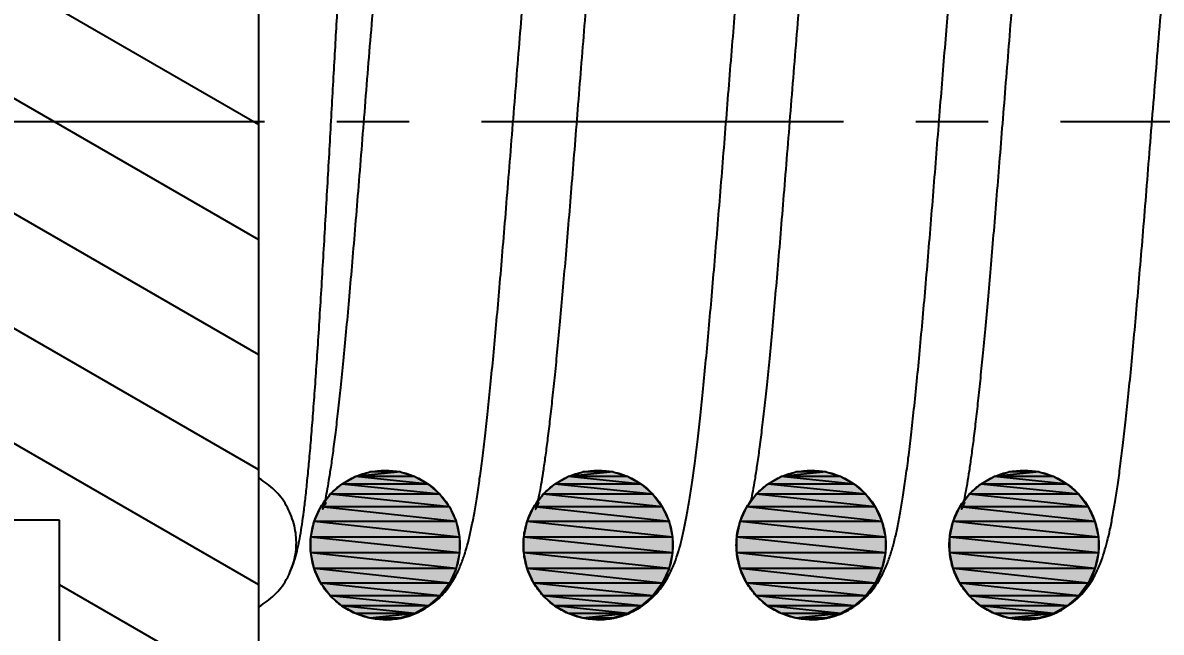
# Model space of a CAD drawing. Extents: x 0 to 210, y 0 to 297.
# Drawn here: x 121.76 to 144.6, y 159.8 to 172.03 of the extents above; entities that cross this region are included whole.
import ezdxf
from ezdxf.enums import TextEntityAlignment as Align

# ---------------------------------------------------------------- set-up
doc = ezdxf.new("R2010")
doc.units = 0
doc.header["$LTSCALE"] = 19.36
doc.header["$MEASUREMENT"] = 0
doc.linetypes.add('CENTER', pattern=[0.6, 0.375, -0.075, 0.075, -0.075])
doc.layers.get('0').update_dxf_attribs({"linetype": 'CONTINUOUS'})
doc.layers.add('DEFAULT_1', color=7, linetype='CENTER')
doc.styles.add('TEXTSTYLE_0', font='txt', dxfattribs={"width": 0.8})
doc.dimstyles.new('DIMSTYLE_1', dxfattribs={"dimtxt": 3.6, "dimasz": 0.18, "dimexe": 0.18, "dimexo": 0.0625, "dimgap": 0.09, "dimtad": 0, "dimtih": 1, "dimtoh": 1, "dimlfac": 0.5, "dimzin": 0, "dimdsep": 46, "dimtxsty": 'STANDARD', "dimcen": 0.09, "dimadec": 0, "dimazin": 0, "dimtol": 1, "dimtp": 5, "dimtm": 5, "dimtfac": 0, "dimtdec": 4, "dimtofl": 0, "dimtmove": 0, "dimatfit": 3, "dimfxl": 1, "dimtolj": 1, "dimtzin": 0, "dimarcsym": 0})

# ---------------------------------------------------------------- blocks, each defined once
blk = doc.blocks.new('*D0')
at = {"color": 2, "linetype": 'Continuous'}
for p, q in [((86.497, 170.05), (86.497, 140.652)), ((192.497, 156.05), (192.497, 140.652)), ((86.497, 142.652), (139.497, 142.652)), ((192.497, 142.652), (139.497, 142.652))]:
    blk.add_line(p, q, dxfattribs=at)
for points in [[(89.497, 143.152), (86.497, 142.652), (89.497, 142.152)], [(189.497, 142.152), (192.497, 142.652), (189.497, 143.152)]]:
    blk.add_solid(points, dxfattribs=at)
at = {"color": 2, "linetype": 'Continuous', "style": 'TEXTSTYLE_0', "oblique": 12}
for s, width, p, p2 in [('53', 0.78, (132.304, 143.572), (136.984, 143.572)), ('%%p5', 1.09, (136.984, 143.572), (143.524, 143.572))]:
    blk.add_text(s, height=3.6, dxfattribs=dict(at, width=width)).set_placement(p, p2, align=Align.FIT)

msp = doc.modelspace()

# ---------------------------------------------------------------- linework, layer by layer
at = {"color": 7, "linetype": 'Continuous'}
for p, q in [((126.497, 159.55), (126.497, 180.55)), ((129.025, 163.05), (129.028, 163.05)), ((133.298, 163.05), (133.3, 163.05)), ((137.571, 163.05), (137.573, 163.05)), ((141.844, 163.05), (141.846, 163.05)), ((122.497, 162.05), (94.497, 162.05)), ((122.497, 159.05), (122.497, 162.05)), ((129.032, 160.05), (129.028, 160.05)), ((133.305, 160.05), (133.3, 160.05)), ((137.577, 160.05), (137.573, 160.05)), ((141.85, 160.05), (141.846, 160.05))]:
    msp.add_line(p, q, dxfattribs=at)
at = {"color": 2, "linetype": 'Continuous'}
for p, q in [((126.497, 160.75), (96.533, 178.05)), ((126.497, 163.06), (100.533, 178.05)), ((126.497, 165.369), (104.533, 178.05)), ((126.497, 167.679), (108.533, 178.05)), ((126.497, 169.988), (112.533, 178.05)), ((128.161, 162.773), (128.43, 162.924)), ((129.333, 163.018), (128.43, 162.924)), ((128.43, 162.924), (128.722, 163.018)), ((129.626, 162.924), (128.43, 162.924)), ((129.333, 163.018), (129.626, 162.924)), ((132.434, 162.773), (132.703, 162.924)), ((133.606, 163.018), (132.703, 162.924)), ((132.703, 162.924), (132.995, 163.018)), ((133.898, 162.924), (132.703, 162.924)), ((133.606, 163.018), (133.898, 162.924)), ((136.707, 162.773), (136.975, 162.924)), ((137.879, 163.018), (136.975, 162.924)), ((136.975, 162.924), (137.268, 163.018)), ((138.171, 162.924), (136.975, 162.924)), ((137.879, 163.018), (138.171, 162.924)), ((140.979, 162.773), (141.248, 162.924)), ((142.151, 163.018), (141.248, 162.924)), ((141.248, 162.924), (141.541, 163.018)), ((142.444, 162.924), (141.248, 162.924)), ((142.151, 163.018), (142.444, 162.924)), ((127.928, 162.57), (128.161, 162.773)), ((129.894, 162.773), (128.161, 162.773)), ((132.201, 162.57), (132.434, 162.773)), ((134.167, 162.773), (132.434, 162.773)), ((136.474, 162.57), (136.707, 162.773)), ((138.44, 162.773), (136.707, 162.773)), ((140.746, 162.57), (140.979, 162.773)), ((142.712, 162.773), (140.979, 162.773)), ((127.739, 162.316), (127.928, 162.57)), ((130.127, 162.57), (127.928, 162.57)), ((132.012, 162.316), (132.201, 162.57)), ((134.4, 162.57), (132.201, 162.57)), ((136.285, 162.316), (136.474, 162.57)), ((138.673, 162.57), (136.474, 162.57)), ((140.557, 162.316), (140.746, 162.57)), ((142.945, 162.57), (140.746, 162.57)), ((127.605, 162.021), (127.739, 162.316)), ((130.316, 162.316), (127.739, 162.316)), ((131.878, 162.021), (132.012, 162.316)), ((134.589, 162.316), (132.012, 162.316)), ((136.151, 162.021), (136.285, 162.316)), ((138.861, 162.316), (136.285, 162.316)), ((140.424, 162.021), (140.557, 162.316)), ((143.134, 162.316), (140.557, 162.316)), ((127.536, 161.707), (127.605, 162.021)), ((130.45, 162.021), (127.605, 162.021)), ((131.809, 161.707), (131.878, 162.021)), ((134.723, 162.021), (131.878, 162.021)), ((136.082, 161.707), (136.151, 162.021)), ((138.996, 162.021), (136.151, 162.021)), ((140.355, 161.707), (140.424, 162.021)), ((143.268, 162.021), (140.424, 162.021)), ((130.519, 161.708), (127.536, 161.707)), ((127.536, 161.393), (127.536, 161.707)), ((134.792, 161.708), (131.809, 161.707)), ((131.809, 161.393), (131.809, 161.707)), ((139.065, 161.708), (136.082, 161.707)), ((136.082, 161.393), (136.082, 161.707)), ((143.337, 161.708), (140.355, 161.707)), ((140.355, 161.393), (140.355, 161.707)), ((127.605, 161.079), (127.536, 161.393)), ((130.519, 161.393), (127.536, 161.393)), ((134.792, 161.393), (131.809, 161.393)), ((131.878, 161.079), (131.809, 161.393)), ((139.065, 161.393), (136.082, 161.393)), ((136.151, 161.079), (136.082, 161.393)), ((143.337, 161.393), (140.355, 161.393)), ((140.424, 161.079), (140.355, 161.393)), ((127.739, 160.784), (127.605, 161.079)), ((130.45, 161.079), (127.605, 161.079)), ((132.012, 160.784), (131.878, 161.079)), ((134.723, 161.079), (131.878, 161.079)), ((138.996, 161.079), (136.151, 161.079)), ((136.285, 160.784), (136.151, 161.079)), ((143.268, 161.079), (140.424, 161.079)), ((140.558, 160.784), (140.424, 161.079)), ((127.174, 158.05), (122.497, 160.75)), ((130.316, 160.785), (127.739, 160.784)), ((127.928, 160.53), (127.739, 160.784)), ((134.589, 160.785), (132.012, 160.784)), ((132.201, 160.53), (132.012, 160.784)), ((138.862, 160.785), (136.285, 160.784)), ((136.474, 160.53), (136.285, 160.784)), ((143.134, 160.785), (140.558, 160.784)), ((140.746, 160.53), (140.558, 160.784)), ((128.161, 160.327), (127.928, 160.53)), ((130.127, 160.53), (127.928, 160.53)), ((132.434, 160.327), (132.201, 160.53)), ((134.4, 160.53), (132.201, 160.53)), ((138.673, 160.53), (136.474, 160.53)), ((136.707, 160.327), (136.474, 160.53)), ((142.946, 160.53), (140.746, 160.53)), ((140.979, 160.327), (140.746, 160.53)), ((128.43, 160.176), (128.161, 160.327)), ((129.894, 160.327), (128.161, 160.327)), ((129.626, 160.176), (128.43, 160.176)), ((132.703, 160.176), (132.434, 160.327)), ((134.167, 160.327), (132.434, 160.327)), ((133.898, 160.176), (132.703, 160.176)), ((138.44, 160.327), (136.707, 160.327)), ((136.975, 160.176), (136.707, 160.327)), ((138.171, 160.176), (136.975, 160.176)), ((142.712, 160.327), (140.979, 160.327)), ((141.248, 160.176), (140.979, 160.327)), ((142.444, 160.176), (141.248, 160.176)), ((129.028, 160.05), (128.722, 160.082)), ((129.333, 160.082), (129.028, 160.05)), ((133.3, 160.05), (132.995, 160.082)), ((133.606, 160.082), (133.3, 160.05)), ((137.573, 160.05), (137.268, 160.082)), ((137.878, 160.082), (137.573, 160.05)), ((141.846, 160.05), (141.541, 160.082)), ((142.151, 160.082), (141.846, 160.05))]:
    msp.add_line(p, q, dxfattribs=at)
for points in [[(129.626, 162.924), (129.894, 162.773), (128.43, 162.924)], [(129.028, 163.05), (129.333, 163.018), (128.722, 163.018), (129.028, 163.05)], [(133.898, 162.924), (134.167, 162.773), (132.703, 162.924)], [(133.3, 163.05), (133.606, 163.018), (132.995, 163.018), (133.3, 163.05)], [(138.171, 162.924), (138.44, 162.773), (136.975, 162.924)], [(137.573, 163.05), (137.879, 163.018), (137.268, 163.018), (137.573, 163.05)], [(142.444, 162.924), (142.712, 162.773), (141.248, 162.924)], [(141.846, 163.05), (142.151, 163.018), (141.541, 163.018), (141.846, 163.05)], [(129.894, 162.773), (130.127, 162.57), (128.161, 162.773)], [(134.167, 162.773), (134.4, 162.57), (132.434, 162.773)], [(138.44, 162.773), (138.673, 162.57), (136.707, 162.773)], [(142.712, 162.773), (142.945, 162.57), (140.979, 162.773)], [(130.127, 162.57), (130.316, 162.316), (127.928, 162.57)], [(134.4, 162.57), (134.589, 162.316), (132.201, 162.57)], [(138.673, 162.57), (138.861, 162.316), (136.474, 162.57)], [(142.945, 162.57), (143.134, 162.316), (140.746, 162.57)], [(130.316, 162.316), (130.45, 162.021), (127.739, 162.316)], [(134.589, 162.316), (134.723, 162.021), (132.012, 162.316)], [(138.861, 162.316), (138.996, 162.021), (136.285, 162.316)], [(143.134, 162.316), (143.268, 162.021), (140.557, 162.316)], [(130.45, 162.021), (130.519, 161.708), (127.605, 162.021)], [(134.723, 162.021), (134.792, 161.708), (131.878, 162.021)], [(138.996, 162.021), (139.065, 161.708), (136.151, 162.021)], [(143.268, 162.021), (143.337, 161.708), (140.424, 162.021)], [(130.519, 161.708), (130.519, 161.393), (127.536, 161.707)], [(134.792, 161.708), (134.792, 161.393), (131.809, 161.707)], [(139.065, 161.708), (139.065, 161.393), (136.082, 161.707)], [(143.337, 161.708), (143.337, 161.393), (140.355, 161.707)], [(130.519, 161.393), (130.45, 161.079), (127.536, 161.393)], [(134.792, 161.393), (134.723, 161.079), (131.809, 161.393)], [(139.065, 161.393), (138.996, 161.079), (136.082, 161.393)], [(143.337, 161.393), (143.268, 161.079), (140.355, 161.393)], [(130.45, 161.079), (130.316, 160.785), (127.605, 161.079)], [(134.723, 161.079), (134.589, 160.785), (131.878, 161.079)], [(138.996, 161.079), (138.862, 160.785), (136.151, 161.079)], [(143.268, 161.079), (143.134, 160.785), (140.424, 161.079)], [(130.316, 160.785), (130.127, 160.53), (127.739, 160.784)], [(134.589, 160.785), (134.4, 160.53), (132.012, 160.784)], [(138.862, 160.785), (138.673, 160.53), (136.285, 160.784)], [(143.134, 160.785), (142.946, 160.53), (140.558, 160.784)], [(130.127, 160.53), (129.894, 160.327), (127.928, 160.53)], [(134.4, 160.53), (134.167, 160.327), (132.201, 160.53)], [(138.673, 160.53), (138.44, 160.327), (136.474, 160.53)], [(142.946, 160.53), (142.712, 160.327), (140.746, 160.53)], [(129.894, 160.327), (129.626, 160.176), (128.161, 160.327)], [(129.626, 160.176), (128.722, 160.082), (128.43, 160.176)], [(129.626, 160.176), (129.333, 160.082), (128.722, 160.082)], [(134.167, 160.327), (133.898, 160.176), (132.434, 160.327)], [(133.898, 160.176), (132.995, 160.082), (132.703, 160.176)], [(133.898, 160.176), (133.606, 160.082), (132.995, 160.082)], [(138.44, 160.327), (138.171, 160.176), (136.707, 160.327)], [(138.171, 160.176), (137.268, 160.082), (136.975, 160.176)], [(138.171, 160.176), (137.878, 160.082), (137.268, 160.082)], [(142.712, 160.327), (142.444, 160.176), (140.979, 160.327)], [(142.444, 160.176), (141.541, 160.082), (141.248, 160.176)], [(142.444, 160.176), (142.151, 160.082), (141.541, 160.082)]]:
    msp.add_lwpolyline(points, dxfattribs=at)
at = {"color": 7, "linetype": 'Continuous'}
for points, knots in [([(131.16, 180.05), (131.053, 180.043), (130.807, 180.026), (130.448, 179.891), (130.123, 179.671), (129.884, 179.403), (129.721, 179.13), (129.607, 178.861), (129.521, 178.586), (129.448, 178.286), (129.38, 177.943), (129.314, 177.544), (129.248, 177.083), (129.181, 176.554), (129.113, 175.958), (129.045, 175.296), (128.975, 174.571), (128.904, 173.792), (128.833, 172.966), (128.762, 172.107), (128.69, 171.231), (128.62, 170.355), (128.552, 169.497), (128.485, 168.673), (128.421, 167.892), (128.36, 167.161), (128.3, 166.478), (128.243, 165.846), (128.188, 165.264), (128.134, 164.733), (128.082, 164.254), (128.033, 163.828), (127.985, 163.453), (127.941, 163.132), (127.897, 162.857), (127.862, 162.645), (127.82, 162.454), (127.811, 162.384), (127.768, 162.254), (127.793, 162.313), (127.814, 162.356), (127.839, 162.399), (127.848, 162.413)], [0, 0, 0, 0, 0.32271, 0.736499, 1.132416, 1.489842, 1.803151, 2.083817, 2.363763, 2.666074, 3.010786, 3.412339, 3.877762, 4.410046, 5.010574, 5.677803, 6.407586, 7.193411, 8.026552, 8.89402, 9.778922, 10.663344, 11.529435, 12.360386, 13.144505, 13.879143, 14.563815, 15.198825, 15.783989, 16.317883, 16.799593, 17.228814, 17.605738, 17.931058, 18.205592, 18.429814, 18.603532, 18.72464, 18.787472, 18.795536, 18.893587, 18.944196, 18.944196, 18.944196, 18.944196]), ([(135.433, 180.05), (135.324, 180.043), (135.078, 180.026), (134.72, 179.89), (134.397, 179.672), (134.157, 179.405), (133.994, 179.131), (133.882, 178.866), (133.8, 178.606), (133.732, 178.335), (133.67, 178.034), (133.611, 177.693), (133.551, 177.303), (133.491, 176.856), (133.429, 176.345), (133.365, 175.764), (133.299, 175.112), (133.231, 174.395), (133.162, 173.622), (133.093, 172.809), (133.023, 171.972), (132.955, 171.13), (132.889, 170.301), (132.825, 169.498), (132.763, 168.73), (132.703, 168.001), (132.645, 167.311), (132.589, 166.664), (132.535, 166.059), (132.483, 165.499), (132.432, 164.984), (132.383, 164.514), (132.336, 164.09), (132.291, 163.709), (132.247, 163.372), (132.205, 163.079), (132.165, 162.826), (132.131, 162.627), (132.091, 162.446), (132.082, 162.379), (132.041, 162.254), (132.066, 162.313), (132.086, 162.356), (132.112, 162.399), (132.121, 162.413)], [0, 0, 0, 0, 0.326157, 0.737173, 1.129362, 1.486571, 1.804045, 2.083606, 2.346706, 2.619886, 2.922837, 3.267101, 3.659338, 4.107665, 4.619906, 5.20323, 5.860535, 6.585191, 7.365888, 8.187897, 9.033901, 9.885043, 10.722071, 11.529177, 12.300462, 13.033078, 13.725296, 14.375842, 14.983039, 15.545693, 16.063198, 16.535414, 16.962676, 17.345683, 17.685154, 17.981659, 18.235422, 18.445739, 18.610833, 18.727254, 18.787985, 18.796932, 18.895565, 18.945202, 18.945202, 18.945202, 18.945202]), ([(139.706, 180.05), (139.599, 180.043), (139.355, 180.027), (139, 179.894), (138.678, 179.679), (138.438, 179.415), (138.273, 179.144), (138.16, 178.88), (138.077, 178.62), (138.008, 178.347), (137.945, 178.045), (137.885, 177.703), (137.826, 177.313), (137.766, 176.869), (137.705, 176.367), (137.643, 175.804), (137.579, 175.179), (137.513, 174.493), (137.446, 173.749), (137.378, 172.955), (137.308, 172.119), (137.238, 171.255), (137.168, 170.381), (137.099, 169.52), (137.032, 168.693), (136.969, 167.914), (136.908, 167.187), (136.849, 166.513), (136.792, 165.888), (136.738, 165.312), (136.685, 164.784), (136.633, 164.305), (136.584, 163.874), (136.536, 163.493), (136.49, 163.16), (136.446, 162.878), (136.408, 162.648), (136.377, 162.505), (136.364, 162.439), (136.363, 162.432)], [0, 0, 0, 0, 0.321529, 0.729302, 1.119091, 1.474175, 1.789617, 2.068086, 2.332036, 2.607462, 2.91275, 3.257624, 3.649954, 4.096098, 4.600575, 5.166415, 5.795233, 6.486365, 7.235346, 8.035355, 8.877595, 9.750892, 10.635738, 11.507657, 12.342764, 13.125063, 13.853441, 14.52971, 15.156335, 15.735004, 16.265422, 16.747363, 17.180841, 17.565859, 17.901687, 18.187384, 18.42186, 18.603323, 18.624197, 18.624197, 18.624197, 18.624197]), ([(127.1, 160.961), (127.124, 161.016), (127.177, 161.137), (127.236, 161.327), (127.286, 161.53), (127.326, 161.742), (127.363, 161.973), (127.399, 162.232), (127.434, 162.527), (127.469, 162.862), (127.505, 163.243), (127.543, 163.671), (127.58, 164.146), (127.619, 164.665), (127.658, 165.224), (127.697, 165.818), (127.736, 166.44), (127.775, 167.084), (127.813, 167.742), (127.852, 168.407), (127.89, 169.074), (127.927, 169.734), (127.963, 170.382), (127.999, 171.013), (128.033, 171.623), (128.067, 172.21), (128.1, 172.774), (128.133, 173.312), (128.165, 173.825), (128.196, 174.311), (128.226, 174.771), (128.257, 175.204), (128.286, 175.608), (128.315, 175.983), (128.344, 176.328), (128.371, 176.642), (128.398, 176.926), (128.425, 177.178), (128.45, 177.397), (128.474, 177.585), (128.494, 177.733), (128.517, 177.861), (128.525, 177.915), (128.544, 177.993), (128.523, 177.922), (128.51, 177.892), (128.493, 177.857), (128.49, 177.85)], [0, 0, 0, 0, 0.18216, 0.39456, 0.596647, 0.808785, 1.0403, 1.299522, 1.594054, 1.92969, 2.311359, 2.741225, 3.218418, 3.740369, 4.302933, 4.900529, 5.526357, 6.173236, 6.834513, 7.503393, 8.173007, 8.836604, 9.487713, 10.120584, 10.732154, 11.320823, 11.885382, 12.424936, 12.938837, 13.426624, 13.887927, 14.321923, 14.727525, 15.103837, 15.450137, 15.765856, 16.050533, 16.303757, 16.525075, 16.713822, 16.868747, 16.987914, 17.06797, 17.102485, 17.125402, 17.219106, 17.239785, 17.239785, 17.239785, 17.239785]), ([(129.032, 160.05), (129.138, 160.057), (129.384, 160.074), (129.744, 160.209), (130.068, 160.428), (130.303, 160.69), (130.46, 160.95), (130.567, 161.194), (130.645, 161.427), (130.709, 161.666), (130.766, 161.924), (130.821, 162.211), (130.874, 162.535), (130.927, 162.898), (130.981, 163.305), (131.035, 163.756), (131.09, 164.25), (131.145, 164.786), (131.201, 165.364), (131.259, 165.984), (131.317, 166.65), (131.378, 167.364), (131.441, 168.128), (131.507, 168.941), (131.575, 169.792), (131.645, 170.658), (131.713, 171.509), (131.78, 172.318), (131.843, 173.072), (131.904, 173.768), (131.963, 174.407), (132.02, 174.991), (132.074, 175.522), (132.127, 176), (132.178, 176.426), (132.227, 176.797), (132.275, 177.12), (132.314, 177.373), (132.365, 177.605), (132.37, 177.686), (132.427, 177.846), (132.397, 177.793), (132.379, 177.746), (132.354, 177.702), (132.345, 177.686)], [0, 0, 0, 0, 0.317989, 0.737555, 1.133619, 1.482422, 1.783437, 2.041469, 2.279307, 2.520781, 2.781967, 3.072454, 3.398754, 3.76545, 4.175176, 4.628996, 5.126585, 5.666346, 6.246365, 6.868429, 7.535686, 8.25116, 9.017361, 9.835772, 10.69922, 11.579098, 12.44239, 13.25849, 14.015056, 14.712883, 15.353959, 15.940579, 16.473876, 16.954415, 17.382773, 17.759283, 18.082897, 18.350809, 18.560068, 18.70681, 18.784355, 18.787642, 18.882579, 18.93838, 18.93838, 18.93838, 18.93838]), ([(133.305, 160.05), (133.409, 160.057), (133.654, 160.073), (134.013, 160.207), (134.338, 160.427), (134.574, 160.689), (134.732, 160.948), (134.838, 161.189), (134.914, 161.417), (134.977, 161.648), (135.033, 161.895), (135.085, 162.168), (135.137, 162.475), (135.189, 162.819), (135.241, 163.205), (135.294, 163.635), (135.347, 164.111), (135.403, 164.635), (135.459, 165.206), (135.517, 165.822), (135.575, 166.48), (135.635, 167.176), (135.696, 167.903), (135.757, 168.656), (135.819, 169.427), (135.881, 170.207), (135.944, 170.986), (136.006, 171.752), (136.067, 172.49), (136.126, 173.188), (136.183, 173.838), (136.238, 174.435), (136.291, 174.98), (136.342, 175.476), (136.391, 175.923), (136.438, 176.324), (136.484, 176.678), (136.527, 176.985), (136.569, 177.25), (136.603, 177.456), (136.645, 177.645), (136.653, 177.713), (136.697, 177.845), (136.672, 177.791), (136.652, 177.746), (136.627, 177.703), (136.617, 177.687)], [0, 0, 0, 0, 0.314187, 0.733529, 1.131108, 1.481029, 1.781633, 2.037354, 2.270315, 2.503515, 2.753099, 3.029507, 3.339247, 3.686164, 4.074338, 4.506837, 4.985707, 5.512171, 6.086378, 6.706398, 7.368797, 8.068979, 8.801262, 9.558992, 10.33469, 11.120231, 11.906454, 12.679787, 13.425317, 14.129457, 14.781786, 15.380721, 15.927961, 16.425505, 16.875383, 17.278754, 17.635762, 17.94657, 18.211266, 18.429722, 18.60086, 18.721859, 18.78636, 18.791674, 18.886523, 18.942087, 18.942087, 18.942087, 18.942087]), ([(137.577, 160.05), (137.683, 160.057), (137.926, 160.073), (138.282, 160.206), (138.603, 160.42), (138.838, 160.677), (138.997, 160.934), (139.106, 161.178), (139.186, 161.413), (139.251, 161.653), (139.309, 161.912), (139.364, 162.202), (139.418, 162.528), (139.473, 162.897), (139.527, 163.313), (139.583, 163.777), (139.64, 164.292), (139.698, 164.856), (139.757, 165.468), (139.816, 166.122), (139.877, 166.813), (139.938, 167.534), (139.999, 168.277), (140.06, 169.031), (140.12, 169.786), (140.18, 170.532), (140.238, 171.256), (140.295, 171.952), (140.35, 172.611), (140.403, 173.231), (140.454, 173.812), (140.504, 174.353), (140.552, 174.856), (140.599, 175.32), (140.644, 175.745), (140.688, 176.132), (140.731, 176.48), (140.772, 176.791), (140.811, 177.062), (140.849, 177.298), (140.881, 177.485), (140.92, 177.657), (140.928, 177.72), (140.969, 177.844), (140.945, 177.791), (140.925, 177.747), (140.899, 177.703), (140.89, 177.686)], [0, 0, 0, 0, 0.315809, 0.729924, 1.120306, 1.465365, 1.765557, 2.024656, 2.264332, 2.508081, 2.77082, 3.062578, 3.391414, 3.763035, 4.181384, 4.648933, 5.166835, 5.734993, 6.350712, 7.009532, 7.705612, 8.431899, 9.180261, 9.940732, 10.70222, 11.453587, 12.184093, 12.883818, 13.545718, 14.168232, 14.751158, 15.294755, 15.799561, 16.265792, 16.693444, 17.082665, 17.433685, 17.746717, 18.021819, 18.258685, 18.456499, 18.6135, 18.726076, 18.786926, 18.792245, 18.886504, 18.943161, 18.943161, 18.943161, 18.943161]), ([(142.181, 177.832), (142.153, 177.658), (142.09, 177.268), (142.009, 176.637), (141.927, 175.921), (141.848, 175.149), (141.771, 174.335), (141.696, 173.493), (141.624, 172.639), (141.553, 171.785), (141.486, 170.943), (141.42, 170.125), (141.357, 169.337), (141.296, 168.585), (141.238, 167.87), (141.181, 167.195), (141.126, 166.562), (141.073, 165.97), (141.021, 165.422), (140.971, 164.918), (140.923, 164.457), (140.876, 164.04), (140.831, 163.666), (140.787, 163.334), (140.746, 163.047), (140.706, 162.799), (140.672, 162.604), (140.634, 162.432), (140.622, 162.363), (140.586, 162.252), (140.614, 162.323), (140.635, 162.361), (140.66, 162.402), (140.666, 162.413)], [0, 0, 0, 0, 0.527975, 1.183893, 1.908603, 2.689821, 3.512963, 4.362706, 5.224487, 6.085329, 6.932954, 7.756544, 8.548335, 9.304281, 10.02181, 10.699378, 11.335765, 11.929642, 12.4802, 12.987111, 13.450376, 13.870171, 14.246865, 14.580848, 14.872367, 15.121334, 15.326788, 15.486346, 15.596084, 15.648747, 15.666743, 15.771877, 15.808849, 15.808849, 15.808849, 15.808849]), ([(141.85, 160.05), (141.953, 160.057), (142.196, 160.073), (142.552, 160.204), (142.875, 160.42), (143.112, 160.678), (143.271, 160.935), (143.378, 161.175), (143.455, 161.402), (143.518, 161.629), (143.573, 161.872), (143.626, 162.14), (143.677, 162.439), (143.728, 162.774), (143.779, 163.149), (143.831, 163.567), (143.884, 164.03), (143.938, 164.542), (143.995, 165.103), (144.052, 165.716), (144.112, 166.38), (144.174, 167.097), (144.238, 167.864), (144.304, 168.679), (144.373, 169.539), (144.445, 170.438), (144.52, 171.369), (144.598, 172.322), (144.68, 173.284), (144.765, 174.238), (144.854, 175.162), (144.947, 176.025), (145.038, 176.774), (145.112, 177.229), (145.144, 177.424)], [0, 0, 0, 0, 0.310258, 0.725543, 1.120018, 1.468043, 1.767928, 2.023128, 2.254669, 2.485141, 2.730602, 3.001408, 3.30394, 3.641757, 4.018694, 4.438487, 4.904067, 5.417807, 5.981523, 6.596665, 7.26401, 7.983423, 8.753687, 9.572742, 10.437238, 11.341842, 12.279112, 13.239713, 14.210832, 15.175516, 16.112868, 16.994519, 17.780992, 18.375811, 18.375811, 18.375811, 18.375811]), ([(127.1, 160.961), (127.134, 161.045), (127.219, 161.249), (127.264, 161.602), (127.211, 161.991), (127.059, 162.353), (126.823, 162.672), (126.606, 162.818), (126.497, 162.891)], [0, 0, 0, 0, 0.272528, 0.661223, 1.049919, 1.439086, 1.828645, 2.219185, 2.219185, 2.219185, 2.219185]), ([(127.827, 162.449), (127.86, 162.49), (127.957, 162.612), (128.155, 162.782), (128.425, 162.932), (128.719, 163.03), (128.924, 163.044), (129.025, 163.05)], [0, 0, 0, 0, 0.157857, 0.467078, 0.774927, 1.082249, 1.386861, 1.386861, 1.386861, 1.386861]), ([(129.028, 163.05), (129.13, 163.044), (129.335, 163.031), (129.63, 162.932), (129.901, 162.782), (130.137, 162.576), (130.327, 162.32), (130.461, 162.026), (130.53, 161.711), (130.53, 161.389), (130.461, 161.075), (130.327, 160.781), (130.138, 160.524), (129.901, 160.318), (129.63, 160.168), (129.337, 160.07), (129.133, 160.057), (129.032, 160.05)], [0, 0, 0, 0, 0.307019, 0.614301, 0.922139, 1.231201, 1.548059, 1.871602, 2.193013, 2.507672, 2.828948, 3.152508, 3.469551, 3.778772, 4.086621, 4.393943, 4.696845, 4.696845, 4.696845, 4.696845]), ([(132.1, 162.449), (132.133, 162.49), (132.23, 162.612), (132.428, 162.782), (132.698, 162.932), (132.992, 163.03), (133.196, 163.044), (133.298, 163.05)], [0, 0, 0, 0, 0.157857, 0.467078, 0.774927, 1.082249, 1.386871, 1.386871, 1.386871, 1.386871]), ([(133.3, 163.05), (133.403, 163.044), (133.608, 163.031), (133.903, 162.932), (134.173, 162.782), (134.41, 162.576), (134.6, 162.32), (134.733, 162.026), (134.803, 161.711), (134.803, 161.389), (134.733, 161.075), (134.6, 160.781), (134.41, 160.524), (134.174, 160.318), (133.903, 160.168), (133.609, 160.07), (133.406, 160.057), (133.305, 160.05)], [0, 0, 0, 0, 0.307019, 0.614301, 0.922139, 1.231201, 1.548059, 1.871602, 2.193013, 2.507672, 2.828948, 3.152508, 3.469551, 3.778772, 4.086621, 4.393943, 4.696895, 4.696895, 4.696895, 4.696895]), ([(136.373, 162.449), (136.406, 162.49), (136.502, 162.612), (136.701, 162.782), (136.971, 162.932), (137.265, 163.03), (137.469, 163.044), (137.571, 163.05)], [0, 0, 0, 0, 0.157857, 0.467078, 0.774927, 1.082249, 1.386954, 1.386954, 1.386954, 1.386954]), ([(137.573, 163.05), (137.676, 163.044), (137.881, 163.031), (138.175, 162.932), (138.446, 162.782), (138.683, 162.576), (138.872, 162.32), (139.006, 162.026), (139.076, 161.711), (139.076, 161.389), (139.006, 161.075), (138.872, 160.781), (138.683, 160.524), (138.446, 160.318), (138.175, 160.168), (137.882, 160.07), (137.678, 160.057), (137.577, 160.05)], [0, 0, 0, 0, 0.307019, 0.614301, 0.922139, 1.231201, 1.548059, 1.871602, 2.193013, 2.507672, 2.828948, 3.152508, 3.469551, 3.778772, 4.086621, 4.393943, 4.697003, 4.697003, 4.697003, 4.697003]), ([(141.846, 160.05), (141.743, 160.056), (141.538, 160.069), (141.244, 160.168), (140.973, 160.318), (140.736, 160.524), (140.547, 160.78), (140.413, 161.074), (140.343, 161.389), (140.343, 161.711), (140.413, 162.025), (140.547, 162.319), (140.736, 162.576), (140.973, 162.782), (141.244, 162.932), (141.538, 163.031), (141.742, 163.044), (141.844, 163.05)], [0, 0, 0, 0, 0.307019, 0.614301, 0.922139, 1.231201, 1.548059, 1.871602, 2.193013, 2.507672, 2.828948, 3.152508, 3.469551, 3.778772, 4.086621, 4.393943, 4.698647, 4.698647, 4.698647, 4.698647]), ([(141.846, 163.05), (141.948, 163.044), (142.154, 163.031), (142.448, 162.932), (142.719, 162.782), (142.956, 162.576), (143.145, 162.32), (143.279, 162.026), (143.349, 161.711), (143.349, 161.389), (143.279, 161.075), (143.145, 160.781), (142.956, 160.524), (142.719, 160.318), (142.448, 160.168), (142.155, 160.07), (141.951, 160.057), (141.85, 160.05)], [0, 0, 0, 0, 0.307019, 0.614301, 0.922139, 1.231201, 1.548059, 1.871602, 2.193013, 2.507672, 2.828948, 3.152508, 3.469551, 3.778772, 4.086621, 4.393943, 4.697039, 4.697039, 4.697039, 4.697039]), ([(129.028, 160.05), (128.925, 160.056), (128.72, 160.069), (128.426, 160.168), (128.155, 160.318), (127.918, 160.524), (127.729, 160.78), (127.595, 161.074), (127.525, 161.389), (127.525, 161.711), (127.595, 162.025), (127.705, 162.272), (127.797, 162.405), (127.827, 162.449)], [0, 0, 0, 0, 0.307019, 0.614301, 0.922139, 1.231201, 1.548059, 1.871602, 2.193013, 2.507672, 2.828948, 3.152508, 3.31215, 3.31215, 3.31215, 3.31215]), ([(133.3, 160.05), (133.198, 160.056), (132.993, 160.069), (132.698, 160.168), (132.428, 160.318), (132.191, 160.524), (132.001, 160.78), (131.868, 161.074), (131.798, 161.389), (131.798, 161.711), (131.868, 162.025), (131.978, 162.272), (132.07, 162.405), (132.1, 162.449)], [0, 0, 0, 0, 0.307019, 0.614301, 0.922139, 1.231201, 1.548059, 1.871602, 2.193013, 2.507672, 2.828948, 3.152508, 3.31215, 3.31215, 3.31215, 3.31215]), ([(137.573, 160.05), (137.471, 160.056), (137.266, 160.069), (136.971, 160.168), (136.7, 160.318), (136.464, 160.524), (136.274, 160.78), (136.14, 161.074), (136.071, 161.389), (136.07, 161.711), (136.141, 162.025), (136.251, 162.272), (136.343, 162.405), (136.373, 162.449)], [0, 0, 0, 0, 0.307019, 0.614301, 0.922139, 1.231201, 1.548059, 1.871602, 2.193013, 2.507672, 2.828948, 3.152508, 3.31215, 3.31215, 3.31215, 3.31215]), ([(126.497, 160.312), (126.606, 160.385), (126.822, 160.531), (127.005, 160.775), (127.082, 160.926), (127.1, 160.961)], [0, 0, 0, 0, 0.3905396, 0.7800993, 0.8974082, 0.8974082, 0.8974082, 0.8974082])]:
    msp.add_open_spline(points, degree=3, knots=knots, dxfattribs=at)
at = {"color": 2, "linetype": 'Continuous'}
for points in [[(128.161, 162.773), (128.43, 162.924), (129.894, 162.773)], [(129.626, 162.924), (128.43, 162.924), (129.333, 163.018)], [(128.43, 162.924), (128.722, 163.018), (129.333, 163.018)], [(129.626, 162.924), (129.894, 162.773), (128.43, 162.924)], [(129.028, 163.05), (129.333, 163.018), (128.722, 163.018)], [(132.434, 162.773), (132.703, 162.924), (134.167, 162.773)], [(133.898, 162.924), (132.703, 162.924), (133.606, 163.018)], [(132.703, 162.924), (132.995, 163.018), (133.606, 163.018)], [(133.898, 162.924), (134.167, 162.773), (132.703, 162.924)], [(133.3, 163.05), (133.606, 163.018), (132.995, 163.018)], [(136.707, 162.773), (136.975, 162.924), (138.44, 162.773)], [(138.171, 162.924), (136.975, 162.924), (137.879, 163.018)], [(136.975, 162.924), (137.268, 163.018), (137.879, 163.018)], [(138.171, 162.924), (138.44, 162.773), (136.975, 162.924)], [(137.573, 163.05), (137.879, 163.018), (137.268, 163.018)], [(140.979, 162.773), (141.248, 162.924), (142.712, 162.773)], [(142.444, 162.924), (141.248, 162.924), (142.151, 163.018)], [(141.248, 162.924), (141.541, 163.018), (142.151, 163.018)], [(142.444, 162.924), (142.712, 162.773), (141.248, 162.924)], [(141.846, 163.05), (142.151, 163.018), (141.541, 163.018)], [(127.928, 162.57), (128.161, 162.773), (130.127, 162.57)], [(129.894, 162.773), (130.127, 162.57), (128.161, 162.773)], [(132.201, 162.57), (132.434, 162.773), (134.4, 162.57)], [(134.167, 162.773), (134.4, 162.57), (132.434, 162.773)], [(136.474, 162.57), (136.707, 162.773), (138.673, 162.57)], [(138.44, 162.773), (138.673, 162.57), (136.707, 162.773)], [(140.746, 162.57), (140.979, 162.773), (142.945, 162.57)], [(142.712, 162.773), (142.945, 162.57), (140.979, 162.773)], [(127.739, 162.316), (127.928, 162.57), (130.316, 162.316)], [(130.127, 162.57), (130.316, 162.316), (127.928, 162.57)], [(132.012, 162.316), (132.201, 162.57), (134.589, 162.316)], [(134.4, 162.57), (134.589, 162.316), (132.201, 162.57)], [(136.285, 162.316), (136.474, 162.57), (138.861, 162.316)], [(138.673, 162.57), (138.861, 162.316), (136.474, 162.57)], [(140.557, 162.316), (140.746, 162.57), (143.134, 162.316)], [(142.945, 162.57), (143.134, 162.316), (140.746, 162.57)], [(127.605, 162.021), (127.739, 162.316), (130.45, 162.021)], [(130.316, 162.316), (130.45, 162.021), (127.739, 162.316)], [(131.878, 162.021), (132.012, 162.316), (134.723, 162.021)], [(134.589, 162.316), (134.723, 162.021), (132.012, 162.316)], [(136.151, 162.021), (136.285, 162.316), (138.996, 162.021)], [(138.861, 162.316), (138.996, 162.021), (136.285, 162.316)], [(140.424, 162.021), (140.557, 162.316), (143.268, 162.021)], [(143.134, 162.316), (143.268, 162.021), (140.557, 162.316)], [(127.536, 161.707), (127.605, 162.021), (130.519, 161.708)], [(130.45, 162.021), (130.519, 161.708), (127.605, 162.021)], [(131.809, 161.707), (131.878, 162.021), (134.792, 161.708)], [(134.723, 162.021), (134.792, 161.708), (131.878, 162.021)], [(136.082, 161.707), (136.151, 162.021), (139.065, 161.708)], [(138.996, 162.021), (139.065, 161.708), (136.151, 162.021)], [(140.355, 161.707), (140.424, 162.021), (143.337, 161.708)], [(143.268, 162.021), (143.337, 161.708), (140.424, 162.021)], [(130.519, 161.708), (130.519, 161.393), (127.536, 161.707)], [(127.536, 161.393), (127.536, 161.707), (130.519, 161.393)], [(134.792, 161.708), (134.792, 161.393), (131.809, 161.707)], [(131.809, 161.393), (131.809, 161.707), (134.792, 161.393)], [(139.065, 161.708), (139.065, 161.393), (136.082, 161.707)], [(136.082, 161.393), (136.082, 161.707), (139.065, 161.393)], [(143.337, 161.708), (143.337, 161.393), (140.355, 161.707)], [(140.355, 161.393), (140.355, 161.707), (143.337, 161.393)], [(130.519, 161.393), (130.45, 161.079), (127.536, 161.393)], [(127.605, 161.079), (127.536, 161.393), (130.45, 161.079)], [(134.792, 161.393), (134.723, 161.079), (131.809, 161.393)], [(131.878, 161.079), (131.809, 161.393), (134.723, 161.079)], [(139.065, 161.393), (138.996, 161.079), (136.082, 161.393)], [(136.151, 161.079), (136.082, 161.393), (138.996, 161.079)], [(143.337, 161.393), (143.268, 161.079), (140.355, 161.393)], [(140.424, 161.079), (140.355, 161.393), (143.268, 161.079)], [(130.45, 161.079), (130.316, 160.785), (127.605, 161.079)], [(127.739, 160.784), (127.605, 161.079), (130.316, 160.785)], [(134.723, 161.079), (134.589, 160.785), (131.878, 161.079)], [(132.012, 160.784), (131.878, 161.079), (134.589, 160.785)], [(138.996, 161.079), (138.862, 160.785), (136.151, 161.079)], [(136.285, 160.784), (136.151, 161.079), (138.862, 160.785)], [(143.268, 161.079), (143.134, 160.785), (140.424, 161.079)], [(140.558, 160.784), (140.424, 161.079), (143.134, 160.785)], [(130.316, 160.785), (130.127, 160.53), (127.739, 160.784)], [(127.928, 160.53), (127.739, 160.784), (130.127, 160.53)], [(134.589, 160.785), (134.4, 160.53), (132.012, 160.784)], [(132.201, 160.53), (132.012, 160.784), (134.4, 160.53)], [(138.862, 160.785), (138.673, 160.53), (136.285, 160.784)], [(136.474, 160.53), (136.285, 160.784), (138.673, 160.53)], [(143.134, 160.785), (142.946, 160.53), (140.558, 160.784)], [(140.746, 160.53), (140.558, 160.784), (142.946, 160.53)], [(130.127, 160.53), (129.894, 160.327), (127.928, 160.53)], [(128.161, 160.327), (127.928, 160.53), (129.894, 160.327)], [(134.4, 160.53), (134.167, 160.327), (132.201, 160.53)], [(132.434, 160.327), (132.201, 160.53), (134.167, 160.327)], [(138.673, 160.53), (138.44, 160.327), (136.474, 160.53)], [(136.707, 160.327), (136.474, 160.53), (138.44, 160.327)], [(142.946, 160.53), (142.712, 160.327), (140.746, 160.53)], [(140.979, 160.327), (140.746, 160.53), (142.712, 160.327)], [(129.894, 160.327), (129.626, 160.176), (128.161, 160.327)], [(128.43, 160.176), (128.161, 160.327), (129.626, 160.176)], [(128.43, 160.176), (129.626, 160.176), (128.722, 160.082)], [(129.626, 160.176), (129.333, 160.082), (128.722, 160.082)], [(134.167, 160.327), (133.898, 160.176), (132.434, 160.327)], [(132.703, 160.176), (132.434, 160.327), (133.898, 160.176)], [(132.703, 160.176), (133.898, 160.176), (132.995, 160.082)], [(133.898, 160.176), (133.606, 160.082), (132.995, 160.082)], [(138.44, 160.327), (138.171, 160.176), (136.707, 160.327)], [(136.975, 160.176), (136.707, 160.327), (138.171, 160.176)], [(136.975, 160.176), (138.171, 160.176), (137.268, 160.082)], [(138.171, 160.176), (137.878, 160.082), (137.268, 160.082)], [(142.712, 160.327), (142.444, 160.176), (140.979, 160.327)], [(141.248, 160.176), (140.979, 160.327), (142.444, 160.176)], [(141.248, 160.176), (142.444, 160.176), (141.541, 160.082)], [(142.444, 160.176), (142.151, 160.082), (141.541, 160.082)], [(129.028, 160.05), (128.722, 160.082), (129.333, 160.082)], [(133.3, 160.05), (132.995, 160.082), (133.606, 160.082)], [(137.573, 160.05), (137.268, 160.082), (137.878, 160.082)], [(141.846, 160.05), (141.541, 160.082), (142.151, 160.082)]]:
    msp.add_solid(points, dxfattribs=at)
at = {"layer": 'DEFAULT_1', "color": 2, "linetype": 'CENTER'}
msp.add_line((84.497, 170.05), (194.497, 170.05), dxfattribs=at)

# ---------------------------------------------------------------- dimensions: what is measured, and where the dimension line sits
at = {"color": 2, "linetype": 'Continuous'}
dim = msp.add_linear_dim(base=(86.497, 142.652), p1=(192.497, 156.05), p2=(86.497, 170.05), angle=180, dimstyle='DIMSTYLE_1', dxfattribs=at)
dim.commit()
dim.dimension.update_dxf_attribs({"geometry": '*D0', "text_midpoint": (137.914, 145.372)})

doc.saveas('drawing.dxf')
